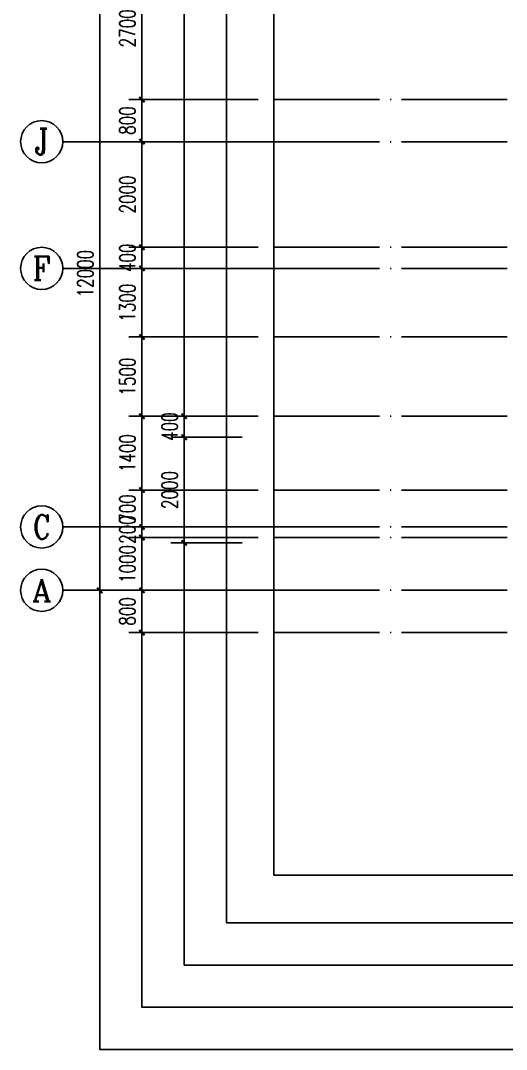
# Model space of a CAD drawing. Extents: x 41972 to 370663, y -1070170 to -56660.
# Drawn here: x 226897 to 236102, y -140187 to -120691 of the extents above; entities that cross this region are included whole.
import ezdxf
from ezdxf.enums import TextEntityAlignment as Align

# ---------------------------------------------------------------- set-up
doc = ezdxf.new("R2010")
doc.units = 0
doc.header["$LTSCALE"] = 1000
doc.header["$MEASUREMENT"] = 0
doc.linetypes.add('DOTE', pattern=[2.42, 2, -0.2, 0.02, -0.2])
doc.layers.get('Defpoints').update_dxf_attribs({"color": 250})
for name, color, linetype in [('A-AXIS_TEXT_轴号文字', 7, 'Continuous'), ('A-AXIS_轴号', 3, 'Continuous'), ('A-DOTE_轴线', 215, 'DOTE'), ('A-PUB_DIM_细部尺寸', 64, 'Continuous'), ('AXIS', 3, 'Continuous'), ('AXIS_TEXT', 7, 'Continuous')]:
    doc.layers.add(name, color=color, linetype=linetype)
doc.styles.add('_TCH_AXIS', font='COMPLEX', dxfattribs={"bigfont": 'GBCBIG'})
doc.styles.add('_TCH_DIM_T3', font='SIMPLEX', dxfattribs={"width": 0.705882, "bigfont": 'GBCBIG.shx'})
doc.styles.add('COMPLEX', font='COMPLEX')
doc.dimstyles.new('_TCH_ARCH&&100', dxfattribs={"dimtxt": 297.5, "dimasz": 100, "dimexe": 250, "dimexo": 300, "dimgap": 126.25, "dimtad": 1, "dimdec": 0, "dimzin": 0, "dimdsep": 46, "dimtxsty": '_TCH_DIM_T3', "dimblk": 'ARCHTICK', "dimcen": 0.09, "dimclrt": 7, "dimazin": 2, "dimtfac": 1, "dimtdec": 0, "dimtix": 1, "dimtmove": 2, "dimatfit": 3, "dimfxl": 100, "dimtolj": 1, "dimtzin": 0, "dimarcsym": 0})

# ---------------------------------------------------------------- blocks, each defined once
blk = doc.blocks.new('_AXISO')
blk.add_circle((0, 0), 0.5)
at = {"layer": 'AXIS_TEXT', "style": 'COMPLEX', "width": 1.041667}
blk.add_attdef('A', text='', height=0.56, dxfattribs=at).set_placement((-0.25, -0.28), (0.25, -0.28), align=Align.FIT)
blk = doc.blocks.new('_ArchTick')
at = {"color": 0, "linetype": 'ByBlock', "const_width": 0.4}
blk.add_lwpolyline([(-0.5, -0.5), (0.5, 0.5)], dxfattribs=at)
blk = doc.blocks.new('*D5180')
at = {"layer": 'AXIS', "color": 0, "lineweight": -2, "transparency": 16777216}
for p, q in [((4500, 22200), (1250, 22200)), ((1500, 10200), (1500, 22200)), ((4500, 10200), (1250, 10200))]:
    blk.add_line(p, q, dxfattribs=at)
at = {"layer": 'Defpoints', "color": 0, "transparency": 16777216}
for p in [(1500, 22200), (4800, 22200), (4800, 10200)]:
    blk.add_point(p, dxfattribs=at)
at = {"layer": 'AXIS', "color": 0, "lineweight": -2, "transparency": 16777216, "xscale": 100, "yscale": 100, "zscale": 100}
for p, rotation in [((1500, 22200), 90), ((1500, 10200), 270)]:
    blk.add_blockref('_ArchTick', p, dxfattribs=dict(at, rotation=rotation))
at = {"layer": 'AXIS', "color": 7, "transparency": 16777216, "insert": (1225, 16200), "char_height": 297.5, "attachment_point": 5, "rotation": 90, "style": '_TCH_DIM_T3'}
blk.add_mtext('\\A1;12000', dxfattribs=at)
blk = doc.blocks.new('*D5181')
at = {"layer": 'AXIS', "color": 0, "lineweight": -2, "transparency": 16777216}
for p, q in [((4500, 10200), (2050, 10200)), ((2300, 9400), (2300, 10200)), ((4500, 9400), (2050, 9400))]:
    blk.add_line(p, q, dxfattribs=at)
at = {"layer": 'Defpoints', "color": 0, "transparency": 16777216}
for p in [(2300, 10200), (4800, 10200), (4800, 9400)]:
    blk.add_point(p, dxfattribs=at)
at = {"layer": 'AXIS', "color": 0, "lineweight": -2, "transparency": 16777216, "xscale": 100, "yscale": 100, "zscale": 100}
for p, rotation in [((2300, 10200), 90), ((2300, 9400), 270)]:
    blk.add_blockref('_ArchTick', p, dxfattribs=dict(at, rotation=rotation))
at = {"layer": 'AXIS', "color": 7, "transparency": 16777216, "insert": (2025, 9800), "char_height": 297.5, "attachment_point": 5, "rotation": 90, "style": '_TCH_DIM_T3'}
blk.add_mtext('\\A1;800', dxfattribs=at)
blk = doc.blocks.new('*D5182')
at = {"layer": 'AXIS', "color": 0, "lineweight": -2, "transparency": 16777216}
for p, q in [((4500, 11200), (2050, 11200)), ((2300, 10200), (2300, 11200)), ((4500, 10200), (2050, 10200))]:
    blk.add_line(p, q, dxfattribs=at)
at = {"layer": 'Defpoints', "color": 0, "transparency": 16777216}
for p in [(2300, 11200), (4800, 11200), (4800, 10200)]:
    blk.add_point(p, dxfattribs=at)
at = {"layer": 'AXIS', "color": 0, "lineweight": -2, "transparency": 16777216, "xscale": 100, "yscale": 100, "zscale": 100}
for p, rotation in [((2300, 11200), 90), ((2300, 10200), 270)]:
    blk.add_blockref('_ArchTick', p, dxfattribs=dict(at, rotation=rotation))
at = {"layer": 'AXIS', "color": 7, "transparency": 16777216, "insert": (2025, 10700), "char_height": 297.5, "attachment_point": 5, "rotation": 90, "style": '_TCH_DIM_T3'}
blk.add_mtext('\\A1;1000', dxfattribs=at)
blk = doc.blocks.new('*D5183')
at = {"layer": 'AXIS', "color": 0, "lineweight": -2, "transparency": 16777216}
for p, q in [((4500, 11400), (2050, 11400)), ((2300, 11400), (2300, 11500)), ((2300, 11200), (2300, 11400)), ((4500, 11200), (2050, 11200)), ((2300, 11200), (2300, 11100))]:
    blk.add_line(p, q, dxfattribs=at)
at = {"layer": 'Defpoints', "color": 0, "transparency": 16777216}
for p in [(2300, 11400), (4800, 11400), (4800, 11200)]:
    blk.add_point(p, dxfattribs=at)
at = {"layer": 'AXIS', "color": 0, "lineweight": -2, "transparency": 16777216, "xscale": 100, "yscale": 100, "zscale": 100}
for p, rotation in [((2300, 11400), 270), ((2300, 11200), 90)]:
    blk.add_blockref('_ArchTick', p, dxfattribs=dict(at, rotation=rotation))
at = {"layer": 'AXIS', "color": 7, "transparency": 16777216, "insert": (2025, 11350), "char_height": 297.5, "attachment_point": 5, "rotation": 90, "style": '_TCH_DIM_T3'}
blk.add_mtext('\\A1;200', dxfattribs=at)
blk = doc.blocks.new('*D5184')
at = {"layer": 'AXIS', "color": 0, "lineweight": -2, "transparency": 16777216}
for p, q in [((4500, 12100), (2050, 12100)), ((2300, 12100), (2300, 12200)), ((2300, 11400), (2300, 12100)), ((4500, 11400), (2050, 11400)), ((2300, 11400), (2300, 11300))]:
    blk.add_line(p, q, dxfattribs=at)
at = {"layer": 'Defpoints', "color": 0, "transparency": 16777216}
for p in [(2300, 12100), (4800, 12100), (4800, 11400)]:
    blk.add_point(p, dxfattribs=at)
at = {"layer": 'AXIS', "color": 0, "lineweight": -2, "transparency": 16777216, "xscale": 100, "yscale": 100, "zscale": 100}
for p, rotation in [((2300, 12100), 270), ((2300, 11400), 90)]:
    blk.add_blockref('_ArchTick', p, dxfattribs=dict(at, rotation=rotation))
at = {"layer": 'AXIS', "color": 7, "transparency": 16777216, "insert": (2025, 11750), "char_height": 297.5, "attachment_point": 5, "rotation": 90, "style": '_TCH_DIM_T3'}
blk.add_mtext('\\A1;700', dxfattribs=at)
blk = doc.blocks.new('*D5185')
at = {"layer": 'AXIS', "color": 0, "lineweight": -2, "transparency": 16777216}
for p, q in [((4500, 13500), (2050, 13500)), ((2300, 12100), (2300, 13500)), ((4500, 12100), (2050, 12100))]:
    blk.add_line(p, q, dxfattribs=at)
at = {"layer": 'Defpoints', "color": 0, "transparency": 16777216}
for p in [(2300, 13500), (4800, 13500), (4800, 12100)]:
    blk.add_point(p, dxfattribs=at)
at = {"layer": 'AXIS', "color": 0, "lineweight": -2, "transparency": 16777216, "xscale": 100, "yscale": 100, "zscale": 100}
for p, rotation in [((2300, 13500), 90), ((2300, 12100), 270)]:
    blk.add_blockref('_ArchTick', p, dxfattribs=dict(at, rotation=rotation))
at = {"layer": 'AXIS', "color": 7, "transparency": 16777216, "insert": (2025, 12800), "char_height": 297.5, "attachment_point": 5, "rotation": 90, "style": '_TCH_DIM_T3'}
blk.add_mtext('\\A1;1400', dxfattribs=at)
blk = doc.blocks.new('*D5186')
at = {"layer": 'AXIS', "color": 0, "lineweight": -2, "transparency": 16777216}
for p, q in [((4500, 15000), (2050, 15000)), ((2300, 13500), (2300, 15000)), ((4500, 13500), (2050, 13500))]:
    blk.add_line(p, q, dxfattribs=at)
at = {"layer": 'Defpoints', "color": 0, "transparency": 16777216}
for p in [(2300, 15000), (4800, 15000), (4800, 13500)]:
    blk.add_point(p, dxfattribs=at)
at = {"layer": 'AXIS', "color": 0, "lineweight": -2, "transparency": 16777216, "xscale": 100, "yscale": 100, "zscale": 100}
for p, rotation in [((2300, 15000), 90), ((2300, 13500), 270)]:
    blk.add_blockref('_ArchTick', p, dxfattribs=dict(at, rotation=rotation))
at = {"layer": 'AXIS', "color": 7, "transparency": 16777216, "insert": (2025, 14250), "char_height": 297.5, "attachment_point": 5, "rotation": 90, "style": '_TCH_DIM_T3'}
blk.add_mtext('\\A1;1500', dxfattribs=at)
blk = doc.blocks.new('*D5187')
at = {"layer": 'AXIS', "color": 0, "lineweight": -2, "transparency": 16777216}
for p, q in [((4500, 16300), (2050, 16300)), ((2300, 15000), (2300, 16300)), ((4500, 15000), (2050, 15000))]:
    blk.add_line(p, q, dxfattribs=at)
at = {"layer": 'Defpoints', "color": 0, "transparency": 16777216}
for p in [(2300, 16300), (4800, 16300), (4800, 15000)]:
    blk.add_point(p, dxfattribs=at)
at = {"layer": 'AXIS', "color": 0, "lineweight": -2, "transparency": 16777216, "xscale": 100, "yscale": 100, "zscale": 100}
for p, rotation in [((2300, 16300), 90), ((2300, 15000), 270)]:
    blk.add_blockref('_ArchTick', p, dxfattribs=dict(at, rotation=rotation))
at = {"layer": 'AXIS', "color": 7, "transparency": 16777216, "insert": (2025, 15650), "char_height": 297.5, "attachment_point": 5, "rotation": 90, "style": '_TCH_DIM_T3'}
blk.add_mtext('\\A1;1300', dxfattribs=at)
blk = doc.blocks.new('*D5188')
at = {"layer": 'AXIS', "color": 0, "lineweight": -2, "transparency": 16777216}
for p, q in [((2300, 16700), (2300, 16800)), ((4500, 16700), (2050, 16700)), ((2300, 16300), (2300, 16700)), ((4500, 16300), (2050, 16300)), ((2300, 16300), (2300, 16200))]:
    blk.add_line(p, q, dxfattribs=at)
at = {"layer": 'Defpoints', "color": 0, "transparency": 16777216}
for p in [(2300, 16700), (4800, 16700), (4800, 16300)]:
    blk.add_point(p, dxfattribs=at)
at = {"layer": 'AXIS', "color": 0, "lineweight": -2, "transparency": 16777216, "xscale": 100, "yscale": 100, "zscale": 100}
for p, rotation in [((2300, 16700), 270), ((2300, 16300), 90)]:
    blk.add_blockref('_ArchTick', p, dxfattribs=dict(at, rotation=rotation))
at = {"layer": 'AXIS', "color": 7, "transparency": 16777216, "insert": (2025, 16500), "char_height": 297.5, "attachment_point": 5, "rotation": 90, "style": '_TCH_DIM_T3'}
blk.add_mtext('\\A1;400', dxfattribs=at)
blk = doc.blocks.new('*D5189')
at = {"layer": 'AXIS', "color": 0, "lineweight": -2, "transparency": 16777216}
for p, q in [((4500, 18700), (2050, 18700)), ((2300, 16700), (2300, 18700)), ((4500, 16700), (2050, 16700))]:
    blk.add_line(p, q, dxfattribs=at)
at = {"layer": 'Defpoints', "color": 0, "transparency": 16777216}
for p in [(2300, 18700), (4800, 18700), (4800, 16700)]:
    blk.add_point(p, dxfattribs=at)
at = {"layer": 'AXIS', "color": 0, "lineweight": -2, "transparency": 16777216, "xscale": 100, "yscale": 100, "zscale": 100}
for p, rotation in [((2300, 18700), 90), ((2300, 16700), 270)]:
    blk.add_blockref('_ArchTick', p, dxfattribs=dict(at, rotation=rotation))
at = {"layer": 'AXIS', "color": 7, "transparency": 16777216, "insert": (2025, 17700), "char_height": 297.5, "attachment_point": 5, "rotation": 90, "style": '_TCH_DIM_T3'}
blk.add_mtext('\\A1;2000', dxfattribs=at)
blk = doc.blocks.new('*D5190')
at = {"layer": 'AXIS', "color": 0, "lineweight": -2, "transparency": 16777216}
for p, q in [((4500, 19500), (2050, 19500)), ((2300, 18700), (2300, 19500)), ((4500, 18700), (2050, 18700))]:
    blk.add_line(p, q, dxfattribs=at)
at = {"layer": 'Defpoints', "color": 0, "transparency": 16777216}
for p in [(2300, 19500), (4800, 19500), (4800, 18700)]:
    blk.add_point(p, dxfattribs=at)
at = {"layer": 'AXIS', "color": 0, "lineweight": -2, "transparency": 16777216, "xscale": 100, "yscale": 100, "zscale": 100}
for p, rotation in [((2300, 19500), 90), ((2300, 18700), 270)]:
    blk.add_blockref('_ArchTick', p, dxfattribs=dict(at, rotation=rotation))
at = {"layer": 'AXIS', "color": 7, "transparency": 16777216, "insert": (2025, 19100), "char_height": 297.5, "attachment_point": 5, "rotation": 90, "style": '_TCH_DIM_T3'}
blk.add_mtext('\\A1;800', dxfattribs=at)
blk = doc.blocks.new('*D5191')
at = {"layer": 'AXIS', "color": 0, "lineweight": -2, "transparency": 16777216}
for p, q in [((4500, 22200), (2050, 22200)), ((2300, 19500), (2300, 22200)), ((4500, 19500), (2050, 19500))]:
    blk.add_line(p, q, dxfattribs=at)
at = {"layer": 'Defpoints', "color": 0, "transparency": 16777216}
for p in [(2300, 22200), (4800, 22200), (4800, 19500)]:
    blk.add_point(p, dxfattribs=at)
at = {"layer": 'AXIS', "color": 0, "lineweight": -2, "transparency": 16777216, "xscale": 100, "yscale": 100, "zscale": 100}
for p, rotation in [((2300, 22200), 90), ((2300, 19500), 270)]:
    blk.add_blockref('_ArchTick', p, dxfattribs=dict(at, rotation=rotation))
at = {"layer": 'AXIS', "color": 7, "transparency": 16777216, "insert": (2025, 20850), "char_height": 297.5, "attachment_point": 5, "rotation": 90, "style": '_TCH_DIM_T3'}
blk.add_mtext('\\A1;2700', dxfattribs=at)
blk = doc.blocks.new('*D5654')
at = {"layer": 'A-PUB_DIM_细部尺寸', "color": 0, "lineweight": -2, "transparency": 16777216}
for p, q in [((231097, -164849), (229747, -164849)), ((229997, -164849), (229997, -164749)), ((229997, -165249), (229997, -164849)), ((231097, -165249), (229747, -165249)), ((229997, -165249), (229997, -165349))]:
    blk.add_line(p, q, dxfattribs=at)
at = {"layer": 'Defpoints', "color": 0, "transparency": 16777216}
for p in [(229997, -164849), (231397, -164849), (231397, -165249)]:
    blk.add_point(p, dxfattribs=at)
at = {"layer": 'A-PUB_DIM_细部尺寸', "color": 0, "lineweight": -2, "transparency": 16777216, "xscale": 100, "yscale": 100, "zscale": 100}
for p, rotation in [((229997, -164849), 270), ((229997, -165249), 90)]:
    blk.add_blockref('_ArchTick', p, dxfattribs=dict(at, rotation=rotation))
at = {"layer": 'A-PUB_DIM_细部尺寸', "color": 7, "transparency": 16777216, "insert": (229722, -165049), "char_height": 297.5, "attachment_point": 5, "rotation": 90, "style": '_TCH_DIM_T3'}
blk.add_mtext('\\A1;400', dxfattribs=at)
blk = doc.blocks.new('*D5655')
at = {"layer": 'A-PUB_DIM_细部尺寸', "color": 0, "lineweight": -2, "transparency": 16777216}
for p, q in [((231097, -165249), (229747, -165249)), ((229997, -167249), (229997, -165249)), ((231097, -167249), (229747, -167249))]:
    blk.add_line(p, q, dxfattribs=at)
at = {"layer": 'Defpoints', "color": 0, "transparency": 16777216}
for p in [(229997, -165249), (231397, -165249), (231397, -167249)]:
    blk.add_point(p, dxfattribs=at)
at = {"layer": 'A-PUB_DIM_细部尺寸', "color": 0, "lineweight": -2, "transparency": 16777216, "xscale": 100, "yscale": 100, "zscale": 100}
for p, rotation in [((229997, -165249), 90), ((229997, -167249), 270)]:
    blk.add_blockref('_ArchTick', p, dxfattribs=dict(at, rotation=rotation))
at = {"layer": 'A-PUB_DIM_细部尺寸', "color": 7, "transparency": 16777216, "insert": (229722, -166249), "char_height": 297.5, "attachment_point": 5, "rotation": 90, "style": '_TCH_DIM_T3'}
blk.add_mtext('\\A1;2000', dxfattribs=at)
blk = doc.blocks.new('A$C5F987C3E')
at = {"layer": 'A-AXIS_轴号'}
for p, q in [((4800, 18700), (800, 18700)), ((4800, 16300), (800, 16300)), ((4800, 11400), (800, 11400)), ((4800, 10200), (800, 10200))]:
    blk.add_line(p, q, dxfattribs=at)
at = {"layer": 'A-DOTE_轴线'}
for p, q in [((4800, 19500), (50100, 19500)), ((4800, 18700), (20000, 18700)), ((4800, 16700), (12900, 16700)), ((4800, 16300), (21200, 16300)), ((4800, 15000), (18000, 15000)), ((4800, 13500), (10500, 13500)), ((4800, 12100), (14900, 12100)), ((4800, 11400), (23100, 11400)), ((4800, 11200), (14900, 11200)), ((4800, 10200), (26300, 10200)), ((4800, 9400), (26300, 9400))]:
    blk.add_line(p, q, dxfattribs=at)
at = {"layer": 'A-AXIS_轴号'}
ref = blk.add_blockref('_AXISO', (400, 18700), dxfattribs=dict(at, xscale=800, yscale=800, zscale=800))
ref.add_attrib('A', 'J', dxfattribs={"layer": 'A-AXIS_TEXT_轴号文字', "height": 496.1, "style": '_TCH_AXIS'}).set_placement((270.1, 18452), (529.9, 18452), align=Align.FIT)
ref = blk.add_blockref('_AXISO', (400, 16300), dxfattribs=dict(at, xscale=800, yscale=800, zscale=800))
ref.add_attrib('A', 'F', dxfattribs={"layer": 'A-AXIS_TEXT_轴号文字', "height": 445.4, "style": '_TCH_AXIS'}).set_placement((230.3, 16077.3), (569.7, 16077.3), align=Align.FIT)
ref = blk.add_blockref('_AXISO', (400, 11400), dxfattribs=dict(at, xscale=800, yscale=800, zscale=800))
ref.add_attrib('A', 'C', dxfattribs={"layer": 'A-AXIS_TEXT_轴号文字', "height": 455.7, "style": '_TCH_AXIS'}).set_placement((237.3, 11172.2), (562.7, 11172.2), align=Align.FIT)
ref = blk.add_blockref('_AXISO', (400, 10200), dxfattribs=dict(at, xscale=800, yscale=800, zscale=800))
ref.add_attrib('A', 'A', dxfattribs={"layer": 'A-AXIS_TEXT_轴号文字', "height": 425.2, "style": '_TCH_AXIS'}).set_placement((217.8, 9987.4), (582.2, 9987.4), align=Align.FIT)
at = {"layer": 'AXIS'}
for p1, p2, distance, picture, middle in [((4800, 10200), (4800, 22200), 3300, '*D5180', (1225, 16200)), ((4800, 19500), (4800, 22200), 2500, '*D5191', (2025, 20850)), ((4800, 18700), (4800, 19500), 2500, '*D5190', (2025, 19100)), ((4800, 16700), (4800, 18700), 2500, '*D5189', (2025, 17700)), ((4800, 16300), (4800, 16700), 2500, '*D5188', (2025, 16500)), ((4800, 15000), (4800, 16300), 2500, '*D5187', (2025, 15650)), ((4800, 13500), (4800, 15000), 2500, '*D5186', (2025, 14250)), ((4800, 12100), (4800, 13500), 2500, '*D5185', (2025, 12800)), ((4800, 11400), (4800, 12100), 2500, '*D5184', (2025, 11750)), ((4800, 10200), (4800, 11200), 2500, '*D5182', (2025, 10700)), ((4800, 9400), (4800, 10200), 2500, '*D5181', (2025, 9800))]:
    dim = blk.add_aligned_dim(p1=p1, p2=p2, distance=distance, dimstyle='_TCH_ARCH&&100', dxfattribs=at)
    dim.commit()
    dim.dimension.update_dxf_attribs({"geometry": picture, "text_midpoint": middle})
dim = blk.add_linear_dim(base=(2300, 11400), p1=(4800, 11200), p2=(4800, 11400), angle=90, dimstyle='_TCH_ARCH&&100', dxfattribs=at)
dim.commit()
dim.dimension.update_dxf_attribs({"geometry": '*D5183', "text_midpoint": (2025, 11350), "dimtype": 161})
blk = doc.blocks.new('sdcc')
at = {"layer": 'A-PUB_DIM_细部尺寸'}
for p1, p2, picture, middle in [((231397, -165249.3), (231397, -164849.3), '*D5654', (229722, -165049.3)), ((231397, -167249.3), (231397, -165249.3), '*D5655', (229722, -166249.3))]:
    dim = blk.add_aligned_dim(p1=p1, p2=p2, distance=1400, dimstyle='_TCH_ARCH&&100', dxfattribs=at)
    dim.commit()
    dim.dimension.update_dxf_attribs({"geometry": picture, "text_midpoint": middle})

msp = doc.modelspace()

# ---------------------------------------------------------------- linework, layer by layer
at = {"layer": 'Defpoints', "color": 251}
for points in [[(280297, -111187), (228397, -111187), (228397, -140187), (280297, -140187)], [(279497, -111987), (229197, -111987), (229197, -139387), (279497, -139387)], [(278697, -112787), (229997, -112787), (229997, -138587), (278697, -138587)], [(277897, -113587), (230797, -113587), (230797, -137787), (277897, -137787)], [(276997, -114487), (231697, -114487), (231697, -136887), (276997, -136887)]]:
    msp.add_lwpolyline(points, close=True, dxfattribs=at)

# ---------------------------------------------------------------- block references
for name, p in [('A$C5F987C3E', (226897, -141687)), ('sdcc', (0, 36663))]:
    msp.add_blockref(name, p)

doc.saveas('drawing.dxf')
